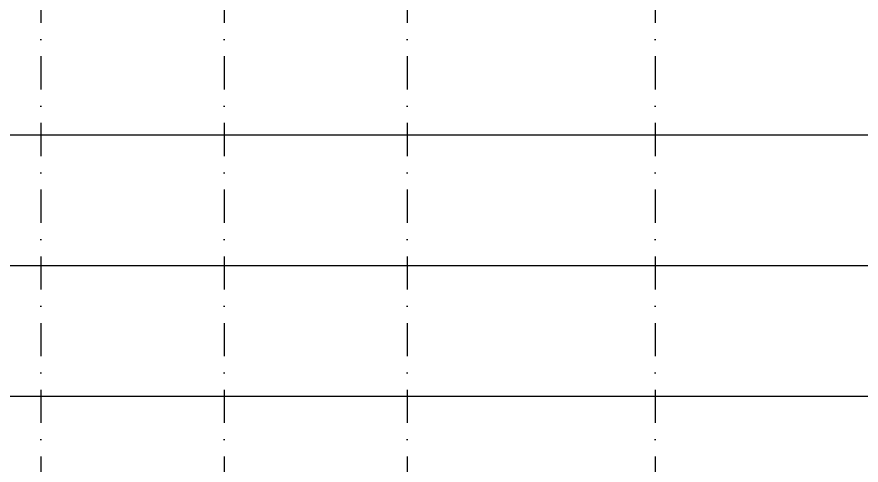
# Model space of a CAD drawing. Header units: metres. Extents: x -121 to 9872, y 3505 to 10721.
# Drawn here: x 1651.3 to 1973.7, y 6700.7 to 6872 of the extents above; entities that cross this region are included whole.
import ezdxf

# ---------------------------------------------------------------- set-up
doc = ezdxf.new("R2010")
doc.units = ezdxf.units.M
doc.linetypes.add('DASHDOT', pattern=[25.4, 12.7, -6.35, 0, -6.35])
doc.layers.add('GRID', color=253, linetype='Continuous')

msp = doc.modelspace()

# ---------------------------------------------------------------- linework, layer by layer
at = {"layer": 'GRID', "linetype": 'DASHDOT'}
for p, q in [((1660.402, 7876.973), (1660.402, 5510.205)), ((1730.404, 7876.973), (1730.404, 5510.205)), ((1800.404, 7876.973), (1800.404, 5510.205)), ((1895.104, 7876.973), (1895.104, 5512.833))]:
    msp.add_line(p, q, dxfattribs=at)
at = {"layer": 'GRID'}
for points in [[(-30.298, 6826.973), (7827.812, 6826.973)], [(-30.298, 6776.973), (7827.812, 6776.973)], [(-30.298, 6726.973), (7827.812, 6726.973)]]:
    msp.add_lwpolyline(points, dxfattribs=at)

doc.saveas('drawing.dxf')
